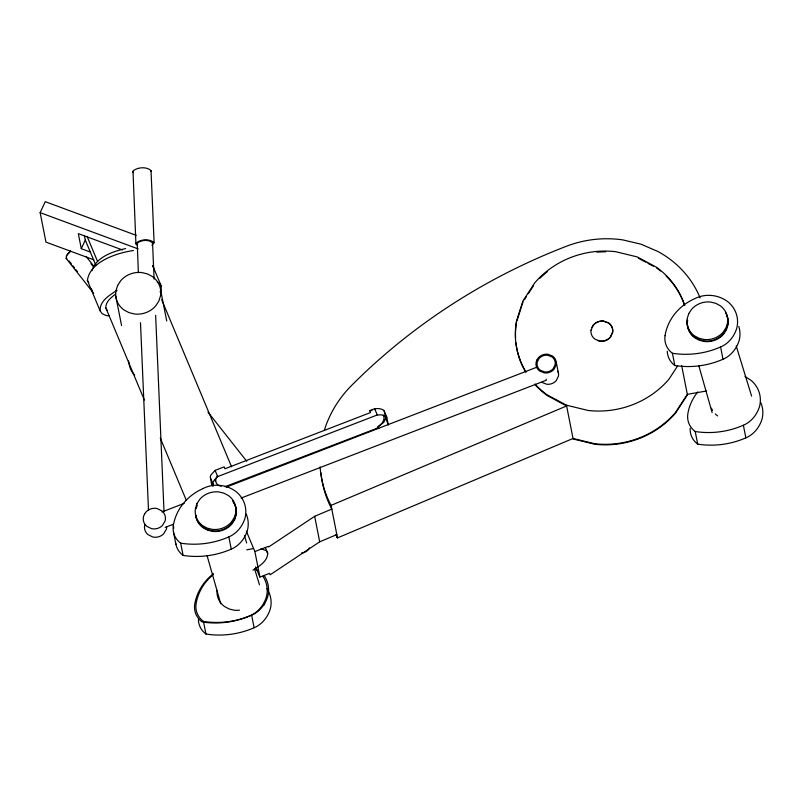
<?xml version="1.0" encoding="UTF-8"?>
<svg xmlns="http://www.w3.org/2000/svg" width="803" height="803" viewBox="0 0 803 803"><rect width="100%" height="100%" fill="white"/><g stroke="black" fill="none" stroke-linecap="round" stroke-linejoin="round"><path stroke-width="1.2" d="M109.459 315.92L106.066 315.499L102.091 313.632L100.064 310.721L87.417 280.478C89.685 261.658 117.278 252.744 133.459 250.536M100.064 310.721C99.662 300.914 109.77 294.962 117.057 290.345M152.791 265.843L161.222 285.998L161.172 289.753L160.098 291.921M91.974 270.721C96.079 257.03 112.872 251.48 125.599 248.569M144.369 400.035L105.785 307.8C105.675 301.637 111.185 297.411 115.662 294.039M265.341 547.505L267.75 553.267C267.449 561.448 259.188 566.296 252.925 570.12M138.367 272.669L137.233 243.168C141.117 239.876 148.756 239.244 152.55 242.837L154.096 279.103M152.45 243.57L152.55 242.837M137.504 245.457L135.928 243.911L132.987 170.999C137.574 167.144 146.588 166.382 151.034 170.637L154.106 242.687L151.948 245.176M135.928 243.911L136.058 243.048C140.645 239.194 149.659 238.431 154.106 242.687M150.904 171.501L151.034 170.637M591.048 330.133L593.256 325.105A11.071 10.268 -11.2 0 1 603.404 321.019L608.594 322.906A10.75 9.967 -11.2 0 1 612.649 332.151L610.41 337.029A11.071 10.268 -11.2 0 1 600.263 341.104L597.522 340.482M196.133 508.64L197.277 505.067M516.961 320.809L523.044 301.787M66.468 256.478L66.97 255.344M93.81 259.821L45.962 242.115L40.15 212.644L45.249 201.673L136.279 235.369M90.578 252.122L81.284 248.679L85.299 240.057L84.385 235.43M217.633 475.717C213.949 479.411 215.786 485.996 221.287 486.216M591.821 327.574L593.287 325.255A11.071 10.268 -11.2 0 1 603.434 321.17L608.624 323.057A10.75 9.967 -11.2 0 1 612.679 332.301L610.441 337.18A11.071 10.268 -11.2 0 1 600.293 341.265L595.063 339.217A10.75 9.967 -11.2 0 1 591.018 329.973M524.359 299.76L526.336 296.739M528.304 293.707L533.573 285.637M677.471 366.128L668.919 379.247A87.657 81.274 -11.2 0 1 588.107 410.453L566.476 405.214L547.245 394.915A85.078 78.875 -11.2 0 1 534.979 384.045M681.627 365.435L687.328 394.343L675.484 412.511A87.657 81.274 -11.2 0 1 594.672 443.718L573.031 438.478L337.481 537.91L335.865 534.527M675.584 413.033L687.428 394.865M309.476 547.927L308.111 549.894A10.098 9.164 8.4 0 1 301.406 553.036M67.864 254.039L70.544 251.319M70.594 250.988L66.589 255.374L66.137 258.375L93.7 293.316M388.271 425.058L386.805 417.199L384.205 410.995A22.815 8.401 -22.7 0 0 382.88 409.741C378.725 407.633 373.626 408.586 369.671 410.694L370.464 412.581L224.96 468.771L224.167 466.874L215.094 470.387L210.968 474.914A19.372 7.137 -22.7 0 0 210.396 477.715L211.41 482.854A23.96 8.823 -22.7 0 0 212.303 485.544M386.805 417.199A22.815 8.401 -22.7 0 0 385.48 415.944L381.586 414.85L377.28 414.96L217.693 476.591L213.568 481.117A19.372 7.137 -22.7 0 0 212.996 483.918L213.397 485.976M331.79 509.082L314.666 516.319L268.583 546.994L268.322 546.371L254.882 551.561L259.911 577.056L269.577 573.332L270.179 574.777L319.694 541.814L336.818 534.587M203.159 488.485C213.799 482.984 227.44 484.59 236.694 492.149A29.34 27.202 -11.2 0 1 244.945 518.357C242.436 526.397 236.664 533.583 228.835 536.906A80.993 75.101 -11.2 0 1 180.665 543.179A20.818 19.302 -11.2 0 1 173.318 525.614A50.83 47.136 -11.2 0 1 203.179 488.535M175.646 542.818A20.818 19.302 -11.2 0 0 183.084 555.415A80.993 75.101 -11.2 0 0 231.244 549.142C239.093 545.849 244.845 538.632 247.354 530.602A29.34 27.202 -11.2 0 0 246.25 514.101M665.075 335.714A20.818 19.302 -11.2 0 0 672.422 353.28A80.993 75.101 -11.2 0 0 720.582 346.996C728.421 343.704 734.183 336.497 736.692 328.467A29.34 27.202 -11.2 0 0 728.451 302.249C719.187 294.701 705.546 293.095 694.906 298.596A50.83 47.136 -11.2 0 0 665.025 335.714M667.273 351.282A20.818 19.302 -11.2 0 0 674.831 365.526A80.993 75.101 -11.2 0 0 723.001 359.242C730.84 355.95 736.602 348.733 739.111 340.713A29.34 27.202 -11.2 0 0 738.82 326.45M198.391 619.786A20.818 19.302 -11.2 0 0 205.949 634.029A80.993 75.101 -11.2 0 0 254.109 627.755C261.959 624.463 267.71 617.246 270.23 609.216A29.34 27.202 -11.2 0 0 266.827 588.469M697.717 391.994A50.83 47.136 -11.2 0 0 687.82 413.957A20.818 19.302 -11.2 0 0 695.207 431.522A80.993 75.101 -11.2 0 0 743.377 425.239C751.217 421.956 756.978 414.739 759.487 406.709A29.34 27.202 -11.2 0 0 751.237 380.492L744.973 376.426M690.168 428.23A20.818 19.302 -11.2 0 0 697.697 444.129A80.993 75.101 -11.2 0 0 745.867 437.856C753.706 434.564 759.467 427.347 761.977 419.327A29.34 27.202 -11.2 0 0 760.863 402.815M161.975 511.953L184.188 503.371M226.275 487.12L537.247 367.041M165.157 527.4L173.338 524.239M241.141 498.061L546.271 380.231A9.395 0.652 68.9 0 0 546.181 379.187M246.722 549.864L253.096 548.59M687.328 394.343L706.419 391.011M369.671 410.694L372.04 410.504M225.101 486.648L376.477 428.481C380.19 425.439 386.002 420.571 383.372 415.231M260.985 548.68L266.315 550.738L267.75 553.267M573.141 439L594.772 444.25A87.657 81.274 -11.2 0 0 675.584 413.033M40.15 212.644L138.176 248.92M122.468 249.964L78.313 233.623L81.284 248.679M66.137 258.375L66.89 258.717M157.217 282.154L159.205 283.088L161.222 285.998M638.405 258.225L645.883 262.23M648.011 263.374L653.351 266.225M541.955 382.429L546.773 384.266A10.319 9.566 -11.2 0 0 556.278 380.592L558.436 376.075A10.007 9.285 -11.2 0 0 557.894 371.247M254.952 568.895L258.084 570.933M86.062 256.368L93.71 266.074M90.95 263.725L93.278 266.676M207.997 412.13L246.752 461.273M69.048 260.945L71.367 263.886M72.922 265.853L74.468 267.821M76.024 269.788L77.57 271.755M90.749 288.458L92.295 290.425M87.417 280.478L88.772 282.425M137.142 243.901L137.574 244.594M132.856 171.862L133.348 172.685M105.785 307.8L107.221 310.339M335.995 534.668L337.481 537.91L331.067 505.388L566.617 405.957L547.395 395.658A85.078 78.875 -11.2 0 1 535.129 384.788M384.205 410.995L385.641 418.263L388.23 424.466M374.68 408.757L377.28 414.96M378.765 428.672L377.902 426.604L383.824 422.328L385.641 418.263M161.644 299.619L231.575 466.794M246.32 531.104L254.882 551.561M255.635 566.838L259.911 577.056M215.094 470.387L217.693 476.591M214.893 480.003L215.575 481.619M210.396 477.725L212.986 483.928M211.41 482.854L212.705 485.956M87.085 236.393L97.564 261.447M85.299 240.057L95.778 265.11M160.279 438.087L186.326 500.339M736.21 345.922L751.588 396.06M244.463 535.822L246.662 542.979M254.712 569.247L259.469 584.765M698.821 365.706L712.131 412.632M207.074 555.596L220.725 603.726M743.377 425.249L745.867 437.866M720.592 347.006L723.001 359.252M695.217 431.512L697.707 444.129M672.422 353.27L674.831 365.516M566.476 405.214L573.031 438.478M556.268 362.273L558.507 373.616M314.666 516.319L319.694 541.814M254.119 627.765L251.63 615.148C259.459 611.826 265.231 604.639 267.74 596.599A29.34 27.202 -11.2 0 0 264.338 575.851M228.835 536.906L231.254 549.152M160.69 290.395L166.723 320.969M153.032 265.472L153.764 269.156M213.317 574.486A50.83 47.136 -11.2 0 0 196.073 603.846A20.818 19.302 -11.2 0 0 203.46 621.412L205.949 634.029M180.665 543.169L183.084 555.415M173.328 525.614L173.809 528.063M173.508 532.208L175.917 544.454M115.773 296.177L121.564 325.536M128.55 360.999L129.032 363.448A22.213 20.587 -11.2 0 0 134.683 375.051M155.641 315.378L164.013 511.732M140.495 322.696L148.495 510.296M166.723 526.547A10.931 10.218 -7.9 0 1 166.372 529.227L163.561 533.965A11.262 10.529 -7.9 0 1 152.851 537.026L147.822 534.537A10.931 10.218 -7.9 0 1 144.811 524.65M700.106 297.863A101.881 94.463 -11.2 0 0 658.149 251.62L641.095 244.212L622.726 239.886A104.781 97.153 -11.2 0 0 566.225 246.33A591.761 548.66 -11.2 0 0 351.644 385.4A115.311 106.909 -11.2 0 0 324.352 430.247M331.037 505.398A113.424 105.163 -11.2 0 1 320.086 466.864M656.563 267.941A85.078 78.875 -11.2 0 1 660.568 271.012M666.209 276.091A85.078 78.875 -11.2 0 1 672.071 282.586M672.834 283.559A85.078 78.875 -11.2 0 1 684.527 305.17M539.897 278.25A87.657 81.274 -11.2 0 1 547.335 271.685M596.87 252.172A87.657 81.274 -11.2 0 1 605.693 251.811M525.563 371.819A85.078 78.875 -11.2 0 1 515.938 342.881M515.556 338.003A85.078 78.875 -11.2 0 1 516.58 321.993M331.769 509.092A113.424 105.163 -11.2 0 1 321.009 472.927M725.581 312.688A20.065 18.599 -11.2 0 1 727.779 324.563L726.253 329.32L723.463 333.606A20.667 19.162 -11.2 0 1 704.402 340.964L699.303 339.729L694.766 337.3A20.065 18.599 -11.2 0 1 687.498 319.935M717.631 415.914A20.065 18.599 -11.2 0 1 715.322 413.957M712.562 410.423A20.065 18.599 -11.2 0 1 711.448 408.215M726.805 315.438A20.065 18.599 -11.2 0 1 727.889 325.115L726.364 329.882L723.563 334.158A20.667 19.162 -11.2 0 1 704.512 341.516L699.413 340.281L694.876 337.862A20.065 18.599 -11.2 0 1 687.609 320.487M235.048 505.338A20.065 18.599 -11.2 0 1 236.132 515.004L234.606 519.772L231.816 524.058A20.667 19.162 -11.2 0 1 212.765 531.415L207.656 530.181L203.129 527.752A20.065 18.599 -11.2 0 1 195.711 515.305M233.261 502.086A20.065 18.599 -11.2 0 1 234.536 504.224M251.62 615.138A80.993 75.101 -11.2 0 1 203.46 621.422M232.418 500.54A20.065 18.599 -11.2 0 1 236.022 514.452L234.496 519.22L231.706 523.506A20.667 19.162 -11.2 0 1 212.654 530.863L207.555 529.629L203.018 527.2A20.065 18.599 -11.2 0 1 195.601 514.753M264.508 602.702A21.059 19.533 -11.2 0 1 264.508 604.789M262.942 576.393A29.34 27.202 -11.2 0 1 266.335 597.141C263.836 605.181 258.064 612.368 250.235 615.69A80.993 75.101 -11.2 0 1 202.065 621.954A20.818 19.302 -11.2 0 1 194.717 604.398A50.83 47.136 -11.2 0 1 213.578 573.713M526.045 372.15A85.078 78.875 -11.2 0 1 516.429 321.26L522.894 301.045L534.738 282.877A87.657 81.274 -11.2 0 1 615.55 251.67L637.191 256.91L656.412 267.208A85.078 78.875 -11.2 0 1 684.768 305.592M239.475 610.16A20.667 19.162 -11.2 0 1 234.155 610.2L229.056 608.965L224.519 606.536A20.065 18.599 -11.2 0 1 217.091 590.386M117.629 285.446L115.943 290.726A22.213 20.587 -11.2 0 0 123.983 309.958L129.002 312.648L134.653 314.013A22.886 21.219 -11.2 0 0 155.742 305.863L158.833 301.125L160.52 295.845A22.213 20.587 -11.2 0 0 152.48 276.613L147.461 273.933L141.81 272.558A22.886 21.219 -11.2 0 0 120.721 280.709L117.629 285.446M196.986 503.581L195.46 508.349A20.065 18.599 -11.2 0 0 202.727 525.724L207.254 528.143L212.363 529.388A20.667 19.162 -11.2 0 0 231.415 522.02L234.205 517.744L235.731 512.976A20.065 18.599 -11.2 0 0 228.464 495.602L223.937 493.183L218.828 491.938A20.667 19.162 -11.2 0 0 199.776 499.305L196.986 503.581M536.856 360.045L536.093 362.424A10.007 9.285 -11.2 0 0 539.726 371.096L544.534 372.923A10.319 9.566 -11.2 0 0 554.04 369.25L556.198 364.733A10.007 9.285 -11.2 0 0 552.574 356.06L547.766 354.233A10.319 9.566 -11.2 0 0 538.251 357.907L536.856 360.045M537.839 360.417L537.157 362.544A8.953 8.301 -11.2 0 0 540.399 370.303L544.705 371.94A9.224 8.552 -11.2 0 0 553.207 368.647L555.134 364.612A8.953 8.301 -11.2 0 0 551.892 356.853L547.596 355.227A9.224 8.552 -11.2 0 0 539.084 358.509L537.839 360.417M688.733 313.692L687.207 318.46A20.065 18.599 -11.2 0 0 694.475 335.825L699.011 338.254L704.111 339.488A20.667 19.162 -11.2 0 0 723.162 332.131L725.962 327.845L727.478 323.077A20.065 18.599 -11.2 0 0 720.221 305.712L715.684 303.283L710.585 302.048A20.667 19.162 -11.2 0 0 691.534 309.406L688.733 313.692M144.64 513.79L143.566 516.319A10.931 10.218 -7.9 0 0 146.578 526.206L151.606 528.695A11.262 10.529 -7.9 0 0 162.306 525.634L165.127 520.896A10.931 10.218 -7.9 0 0 162.116 511.019L157.087 508.52A11.262 10.529 -7.9 0 0 146.377 511.581L144.64 513.79"/></g></svg>
